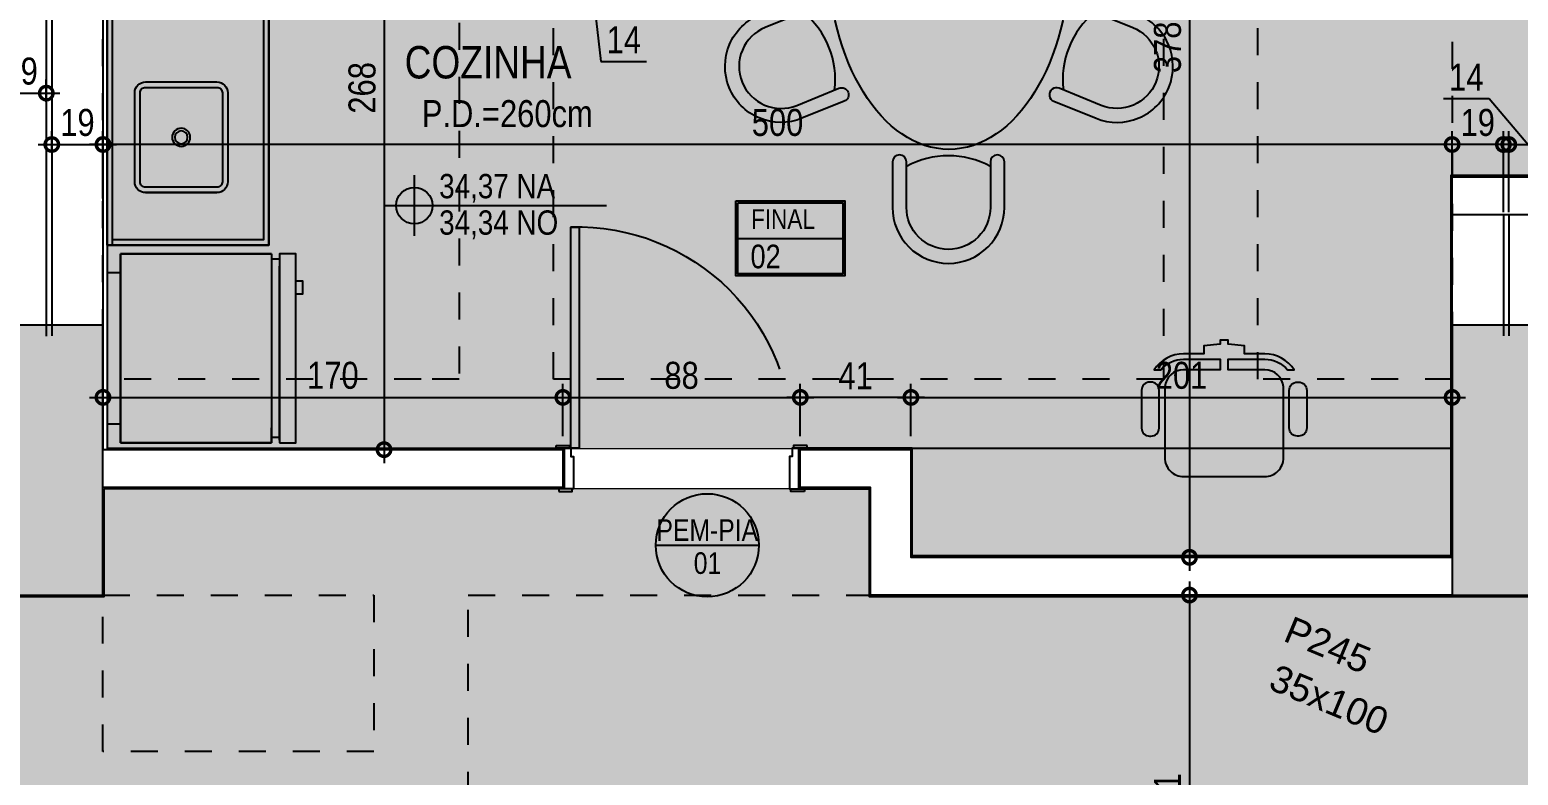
# Model space of a CAD drawing. Header units: metres. Extents: x -41 to 570, y -54 to 184.
# Drawn here: x -25.57 to -20.05, y -3.12 to -0.36 of the extents above; entities that cross this region are included whole.
import ezdxf
from ezdxf.enums import TextEntityAlignment as Align

# ---------------------------------------------------------------- set-up
doc = ezdxf.new("R2010")
doc.units = ezdxf.units.M
doc.linetypes.add('DASHEDX2', pattern=[1.5, 1, -0.5])
doc.linetypes.add('PUC$0$DASHEDX2', pattern=[1.5, 1, -0.5])
for name, color, linetype in [('1', 232, 'DASHEDX2'), ('12', 232, 'Continuous'), ('4', 2, 'Continuous'), ('9', 232, 'Continuous'), ('ARQ-DIM', 2, 'Continuous'), ('ARQ-SIM', 1, 'Continuous'), ('ARQ-TXT', 2, 'Continuous'), ('PUC$0$ARQ-ALV ACAB', 4, 'Continuous'), ('PUC$0$ARQ-ALV OSSO', 5, 'Continuous'), ('PUC$0$ARQ-CAX @ 1', 1, 'Continuous'), ('PUC$0$ARQ-HID', 7, 'Continuous'), ('PUC$0$ARQ-MOB', 7, 'Continuous'), ('PUC$0$ARQ-PRJ', 7, 'PUC$0$DASHEDX2')]:
    doc.layers.add(name, color=color, linetype=linetype)
doc.layers.add('PUC$0$ARQ-FORRO', color=9, linetype='Continuous', lineweight=5)
doc.styles.add('Adesa', font='ARIALN.TTF')
doc.styles.get("Standard").update_dxf_attribs({"font": 'arial.ttf'})
doc.dimstyles.new('ADESA 1-0050', dxfattribs={"dimtxt": 0.1, "dimasz": 0.1, "dimexe": 0.05, "dimexo": 0.05, "dimgap": 0.03, "dimtad": 1, "dimdec": 1, "dimlfac": 100, "dimzin": 12, "dimtxsty": 'Adesa', "dimblk": 'DOTSMALL', "dimcen": 1, "dimdle": 0.05, "dimclrd": 1, "dimclre": 1, "dimclrt": 256, "dimazin": 3, "dimtm": 1e-09, "dimtfac": 1, "dimtdec": 1, "dimtmove": 1, "dimatfit": 0, "dimldrblk": 'DOTSMALL', "dimfxl": 0.8, "dimtvp": 2, "dimtolj": 1, "dimtzin": 0, "dimarcsym": 0})

# ---------------------------------------------------------------- blocks, each defined once
blk = doc.blocks.new('PUC$0$00002ITA-AIT-PR-008-BSE-PLA-TIP-R00$0$Cuba 1')
blk.add_line((0.205, 0.305), (0.205, 0.04))
for points in [[(0.165, 0, 0.414214), (0.205, 0.04), (0.205, 0.305, 0.414214), (0.165, 0.345), (-0.165, 0.345, 0.414214), (-0.205, 0.305), (-0.205, 0.04, 0.414214), (-0.165, 0)], [(-0.165, 0.02), (0.165, 0.02, 0.414214), (0.185, 0.04), (0.185, 0.305, 0.414214), (0.165, 0.325), (-0.165, 0.325, 0.414214), (-0.185, 0.305), (-0.185, 0.04, 0.414214)]]:
    blk.add_lwpolyline(points, format="xyb", close=True)
for radius in [0.0337, 0.0237]:
    blk.add_circle((0, 0.1725), radius)
blk = doc.blocks.new('*U3397')
at = {"linetype": 'Continuous'}
blk.add_lwpolyline([(0, 0), (0, 0.6), (-1.2, 0.6), (-1.2, 0)], dxfattribs=at)
at = {"lineweight": -2}
for points in [[(-1.2, 0), (-1.2, 0.6), (0, 0.6), (0, 0)], [(-1.18, 0.02), (-1.18, 0.58), (-0.02, 0.58), (-0.02, 0.02)], [(0, 0.02), (-1.2, 0.02)], [(0, 0), (-1.2, 0)]]:
    blk.add_lwpolyline(points, dxfattribs=at)
at = {"lineweight": -2, "extrusion": (0, 0, -1), "zscale": -1, "rotation": 180}
blk.add_blockref('PUC$0$00002ITA-AIT-PR-008-BSE-PLA-TIP-R00$0$Cuba 1', (0.4, 0.4475), dxfattribs=at)
blk = doc.blocks.new('*U3358')
for points in [[(-0.045, 0.01), (0.005, 0.01), (0.005, 0), (-0.045, 0)], [(0.865, 0.01), (0.815, 0.01), (0.815, 0), (0.865, 0)], [(-0.055, -0.16), (-0.005, -0.16), (-0.005, -0.15), (-0.055, -0.15)], [(0, -0.15), (0, -0.97), (0.03, -0.97), (0.03, -0.15)], [(0.875, -0.16), (0.825, -0.16), (0.825, -0.15), (0.875, -0.15)]]:
    blk.add_lwpolyline(points, close=True)
for points in [[(-0.04, -0.15), (0, -0.15), (0, -0.12), (0.01, -0.12), (0.01, 0), (-0.025, 0), (-0.025, -0.15)], [(0.86, -0.15), (0.82, -0.15), (0.82, -0.12), (0.81, -0.12), (0.81, 0), (0.845, 0), (0.845, -0.15)]]:
    blk.add_lwpolyline(points)
at = {"layer": 'PUC$0$ARQ-PRJ'}
blk.add_arc((0.0237, -0.1737), 0.7967, 268.2986, 1.7014, dxfattribs=at)
blk = doc.blocks.new('PUC$0$pl apto tipo 2 puc')
at = {"layer": 'PUC$0$ARQ-ALV ACAB'}
for points in [[(-25.2938, 0.7661), (-25.2938, -1.905), (-23.5994, -1.905), (-23.5994, -2.055), (-23.6694, -2.055)], [(-19.9039, -0.8945), (-20.3138, -0.8945), (-20.3139, -2.3039), (-22.3095, -2.3039), (-22.3094, -1.905), (-22.4644, -1.905), (-22.7294, -1.905), (-22.7294, -2.055), (-22.4694, -2.055), (-22.4695, -2.4538), (-14.9587, -2.4538)]]:
    blk.add_lwpolyline(points, dxfattribs=at)
at = {"layer": 'PUC$0$ARQ-ALV OSSO'}
for points in [[(-24.6509, 2.8604), (-25.3088, 2.8604), (-25.3088, -1.91), (-23.6044, -1.91), (-23.6044, -2.05), (-25.3088, -2.05)], [(-25.4988, 2.0012), (-25.4983, -1.4888)], [(-20.3089, -2.4488), (-22.4645, -2.4488), (-22.4644, -2.05), (-22.7244, -2.05), (-22.7244, -1.91), (-22.4644, -1.91), (-22.3144, -1.91), (-22.3145, -2.3089), (-20.3089, -2.3089), (-20.3088, -0.8995), (-19.9089, -0.8995), (-19.9089, -1.0395), (-19.9588, -1.0395), (-19.9585, -2.3089), (-18.0497, -2.3089), (-18.05, -1.0391), (-19.2289, -1.0395), (-19.2289, -0.8995), (-17.5091, -0.8995), (-17.5091, -0.8495), (-17.3691, -0.8495), (-17.3691, -0.8995), (-17.0291, -0.8995), (-17.029, -1.0391)], [(-20.1188, -1.0395), (-20.1188, -1.4888)], [(-20.0988, -1.0395), (-20.0988, -1.4888)]]:
    blk.add_lwpolyline(points, dxfattribs=at)
at = {"layer": 'PUC$0$ARQ-ALV OSSO', "elevation": 0}
blk.add_lwpolyline([(-19.9588, -1.0395), (-20.3088, -1.0395)], dxfattribs=at)
at = {"layer": 'PUC$0$ARQ-CAX @ 1', "xscale": -1, "rotation": 180}
blk.add_blockref('*U3358', (-23.5744, -2.055), dxfattribs=at)
at = {"layer": 'PUC$0$ARQ-HID', "extrusion": (0, 0, -1), "xscale": -1.000000000000006, "zscale": -1.000000000000006, "rotation": 90}
blk.add_blockref('*U3397', (25.2938, -1.1525), dxfattribs=at)
blk = doc.blocks.new('PUC$0$planta tipo 5 puc')
at = {"layer": 'PUC$0$ARQ-ALV OSSO', "elevation": 0}
blk.add_lwpolyline([(-36.0317, 2), (-36.0317, -1.49)], dxfattribs=at)
blk = doc.blocks.new('PUC$0$mobiliariop35')
for points in [[(-0.1534, 0.9402, -0.414214), (0.0019, 1.0956), (0.0022, 1.0956, -0.414214), (0.1576, 0.9402), (0.1576, 0.7714, 1), (0.2094, 0.7714), (0.2094, 0.9402, 0.414214), (0.0022, 1.1474), (0.0019, 1.1474, 0.414214), (-0.2052, 0.9402), (-0.2052, 0.7714, 1), (-0.1534, 0.7714)], [(-0.6809, 0.2737, -0.414214), (-0.7668, 0.476), (-0.7666, 0.4762, -0.414214), (-0.5644, 0.5621), (-0.4078, 0.4988, 1), (-0.3884, 0.5468), (-0.545, 0.6101, 0.414214), (-0.8147, 0.4956), (-0.8148, 0.4954, 0.414214), (-0.7003, 0.2257), (-0.5437, 0.1624, 1), (-0.5243, 0.2105)], [(0.6809, 0.2737, 0.414214), (0.7668, 0.476), (0.7666, 0.4762, 0.414214), (0.5644, 0.5621), (0.4078, 0.4988, -1), (0.3884, 0.5468), (0.545, 0.6101, -0.414214), (0.8147, 0.4956), (0.8148, 0.4954, -0.414214), (0.7003, 0.2257), (0.5437, 0.1624, -1), (0.5243, 0.2105)], [(-0.6809, -0.2737, 0.414214), (-0.7668, -0.476), (-0.7666, -0.4762, 0.414214), (-0.5644, -0.5621), (-0.4078, -0.4988, -1), (-0.3884, -0.5468), (-0.545, -0.6101, -0.414214), (-0.8147, -0.4956), (-0.8148, -0.4954, -0.414214), (-0.7003, -0.2257), (-0.5437, -0.1624, -1), (-0.5243, -0.2105)], [(0.6809, -0.2737, -0.414214), (0.7668, -0.476), (0.7666, -0.4762, -0.414214), (0.5644, -0.5621), (0.4078, -0.4988, 1), (0.3884, -0.5468), (0.545, -0.6101, 0.414214), (0.8147, -0.4956), (0.8148, -0.4954, 0.414214), (0.7003, -0.2257), (0.5437, -0.1624, 1), (0.5243, -0.2105)], [(0.1392, -0.9597, -0.414214), (-0.0161, -1.1151), (-0.0164, -1.1151, -0.414214), (-0.1718, -0.9597), (-0.1718, -0.7909, 1), (-0.2236, -0.7909), (-0.2236, -0.9597, 0.414214), (-0.0164, -1.1669), (-0.0161, -1.1669, 0.414214), (0.191, -0.9597), (0.191, -0.7909, 1), (0.1392, -0.7909)]]:
    blk.add_lwpolyline(points, format="xyb", close=True)
for centre, start, end in [((0.0021, 1.0704), 241.1034, 298.8966), ((-0.7433, 0.4667), 309.1034, 6.8966), ((0.7433, 0.4667), 173.1034, 230.8966), ((-0.7433, -0.4667), 353.1034, 50.8966), ((0.7433, -0.4667), 129.1034, 186.8966), ((-0.0163, -1.0899), 61.1034, 118.8966)]:
    blk.add_arc(centre, 0.3218, start, end)
at = {"linetype": 'Continuous'}
blk.add_ellipse((0, 0), major_axis=(0, 0.725), ratio=0.619048, dxfattribs=at)
blk = doc.blocks.new('PUC$0$GELADEIRA')
for p, q in [((-0.0098, 0.7392), (-0.6547, 0.7392)), ((-0.055, 0.7391), (-0.0098, 0.7392)), ((-0.0098, 0.7392), (-0.055, 0.7391)), ((-0.7, 0.7092), (-0.7, 0.15)), ((-0.7, 0.7092), (0, 0.7092)), ((-0.7, 0.15), (-0.7, 0.7092)), ((-0.7, 0.15), (-0.7, 0.7092)), ((0, 0.7092), (-0.055, 0.7092)), ((-0.055, 0.7092), (0, 0.7092)), ((0, 0.15), (0, 0.7092)), ((0, 0.7092), (0, 0.15)), ((0, 0.7092), (0, 0.15)), ((-0.7, 0.15), (0, 0.15)), ((0, 0.15), (-0.7, 0.15)), ((0, 0.15), (-0.7, 0.15))]:
    blk.add_line(p, q)
blk.add_lwpolyline([(0, 0.7392), (0, 0.8), (-0.7, 0.8), (-0.7, 0.7392)], close=True)
for points in [[(-0.6, 0.8), (-0.6, 0.824), (-0.55, 0.824), (-0.55, 0.8)], [(-0.68, 0.7392), (-0.68, 0.7092)], [(-0.02, 0.7392), (-0.02, 0.7092)], [(-0.63, 0.15), (-0.63, 0.1), (-0.07, 0.1), (-0.07, 0.15)]]:
    blk.add_lwpolyline(points)
blk = doc.blocks.new('PUC$0$arq-cadeira giro')
at = {"linetype": 'Continuous'}
blk.add_lwpolyline([(-0.25, -0.3062), (-0.18, -0.3062, 0.414214), (-0.15, -0.2762), (-0.15, -0.2712, 0.414214), (-0.18, -0.2412), (-0.25, -0.2412), (-0.32, -0.2412, 0.414214), (-0.35, -0.2712), (-0.35, -0.2762, 0.414214), (-0.32, -0.3062)], format="xyb", close=True, dxfattribs=at)
at = {"layer": 'PUC$0$ARQ-MOB', "linetype": 'Continuous'}
for points in [[(-0.25, 0.3062), (-0.18, 0.3062, -0.414214), (-0.15, 0.2762), (-0.15, 0.2712, -0.414214), (-0.18, 0.2412), (-0.25, 0.2412), (-0.32, 0.2412, -0.414214), (-0.35, 0.2712), (-0.35, 0.2762, -0.414214), (-0.32, 0.3062)], [(-0.25, -0.3062), (-0.18, -0.3062, 0.414214), (-0.15, -0.2762), (-0.15, -0.2712, 0.414214), (-0.18, -0.2412), (-0.25, -0.2412), (-0.32, -0.2412, 0.414214), (-0.35, -0.2712), (-0.35, -0.2762, 0.414214), (-0.32, -0.3062)]]:
    blk.add_lwpolyline(points, format="xyb", close=True, dxfattribs=at)
at = {"layer": 'PUC$0$ARQ-MOB'}
blk.add_lwpolyline([(-0.5052, 0), (-0.5052, 0.0154), (-0.4902, 0.0154), (-0.4852, 0.0754), (-0.4552, 0.0754), (-0.4552, 0.1504, -0.255924), (-0.3952, 0.2599), (-0.3952, 0.2352, 0.223888), (-0.4352, 0.1504), (-0.4352, 0.0154), (-0.3952, 0.0154), (-0.3952, 0.1504, -0.39825), (-0.3325, 0.22), (-0.07, 0.22, -0.414214), (0, 0.15), (0, 0), (0, -0.15, -0.414214), (-0.07, -0.22), (-0.3325, -0.22, -0.39825), (-0.3952, -0.1504), (-0.3952, -0.0154), (-0.4352, -0.0154), (-0.4352, -0.1504, 0.223888), (-0.3952, -0.2352), (-0.3952, -0.2599, -0.255924), (-0.4552, -0.1504), (-0.4552, -0.0754), (-0.4852, -0.0754), (-0.4902, -0.0154), (-0.5052, -0.0154)], format="xyb", close=True, dxfattribs=at)
blk = doc.blocks.new('PUC$0$layout puc 4')
at = {"layer": 'PUC$0$ARQ-MOB'}
blk.add_lwpolyline([(14.75, 5.1601), (16.7456, 5.1601), (16.7456, 4.7612), (14.75, 4.7612)], close=True, dxfattribs=at)
at = {"layer": 'PUC$0$ARQ-MOB', "ltscale": 0.5, "xscale": -1, "rotation": 270}
blk.add_blockref('PUC$0$arq-cadeira giro', (15.5898, 4.8661, 0.0226), dxfattribs=at)
at = {"layer": 'PUC$0$ARQ-MOB', "rotation": 90}
blk.add_blockref('PUC$0$GELADEIRA', (19.83, 4.7406), dxfattribs=at)
at = {"layer": 'PUC$0$ARQ-MOB'}
blk.add_blockref('PUC$0$mobiliariop35', (16.6096, 2.9284), dxfattribs=at)
blk = doc.blocks.new('PUC$0$forro area comum')
at = {"layer": 'PUC$0$ARQ-FORRO'}
h = blk.add_hatch(color=256, dxfattribs=at)
h.dxf.hatch_style = 1
h.paths.add_polyline_path([(11.6882, 2.455), (11.6882, 2.0562), (14.5982, 2.0547), (14.5982, 2.455), (22.4606, 2.455), (22.4606, 2.0562), (25.295, 2.056), (25.295, 2.4552), (26.4562, 2.4546), (26.4563, 3.9549), (5.17, 3.9599), (5.0963, 3.9584), (3.8246, 3.96), (3.825, 9.24), (2.3202, 9.2404), (2.3201, 3.955), (-1.06, 3.955), (-1.06, 4.3049), (-0.355, 4.305), (-0.355, 4.5591), (-0.2032, 4.5606), (-0.2032, 8.4256), (-4.865, 8.4256), (-4.865, 4.9649), (-4.6551, 4.9649), (-4.655, 4.1049), (-3.945, 4.1049), (-3.945, 3.9549), (-11.1863, 3.9549), (-11.1863, 2.455), (-10.025, 2.455), (-10.025, 2.0558), (-7.1264, 2.0558), (-7.1264, 2.455)])
at = {"layer": 'PUC$0$ARQ-FORRO', "elevation": 0}
blk.add_lwpolyline([(-7.1264, 2.455), (11.6882, 2.455), (11.6882, 2.0562), (14.5982, 2.0547), (14.5982, 2.455), (22.4606, 2.455), (22.4606, 2.0562), (25.295, 2.056), (25.295, 2.4552), (26.4562, 2.4546), (26.4563, 3.9549), (5.17, 3.9599), (5.0963, 3.9584), (3.8246, 3.96)], dxfattribs=at)
blk = doc.blocks.new('PUC$0$pl forro 4')
at = {"layer": 'PUC$0$ARQ-FORRO'}
h = blk.add_hatch(color=256, dxfattribs=at)
h.dxf.hatch_style = 1
h.paths.add_polyline_path([(2.5503, 0), (4.99, 0), (4.99, 1.39), (8.4506, 1.39), (8.4506, 3.0104), (8.6006, 3.0104), (8.6006, 2.0893), (10.33, 2.0893), (10.33, 4.7605), (7.3456, 4.7605), (7.3456, 5.1593), (5.35, 5.1593), (5.35, 3.7499), (2.5503, 3.7499)])
at = {"layer": 'PUC$0$ARQ-FORRO', "elevation": 0}
blk.add_lwpolyline([(2.5503, 0), (4.99, 0), (4.99, 1.39), (8.4506, 1.39), (8.4506, 3.0104), (8.6006, 3.0104), (8.6006, 2.0893), (10.33, 2.0893), (10.33, 4.7605), (7.3456, 4.7605), (7.3456, 5.1593), (5.35, 5.1593), (5.35, 3.7499), (2.5503, 3.7499)], close=True, dxfattribs=at)
blk = doc.blocks.new('PUC')
at = {"layer": 'PUC$0$ARQ-ALV ACAB', "elevation": 0}
for points in [[(25.705, 2.455), (25.3, 2.455), (25.295, 2.455), (25.295, 2.0562)], [(23.6606, 2.0562), (23.855, 2.0562)], [(23.855, 2.0562), (25.295, 2.0562)]]:
    blk.add_lwpolyline(points, dxfattribs=at)
at = {"layer": 'PUC$0$ARQ-ALV OSSO', "rotation": 180}
blk.add_blockref('PUC$0$pl apto tipo 2 puc', (-0.0088, 0.0012, 0), dxfattribs=at)
at = {"layer": 'PUC$0$ARQ-FORRO'}
for name, p in [('PUC$0$forro area comum', (0, 0)), ('PUC$0$pl forro 4', (14.955, -2.8542))]:
    blk.add_blockref(name, p, dxfattribs=at)
at = {"layer": 'PUC$0$ARQ-HID', "xscale": -1, "rotation": 180}
blk.add_blockref('PUC$0$planta tipo 5 puc', (61.5417, 0.0001, 0), dxfattribs=at)
at = {"layer": 'PUC$0$ARQ-MOB', "color": 6}
blk.add_blockref('PUC$0$layout puc 4', (5.555, -2.855, 0), dxfattribs=at)
blk = doc.blocks.new('NipAcOs')
at = {"layer": 'ARQ-SIM'}
h = blk.add_hatch(color=256, dxfattribs=at)
h.dxf.hatch_style = 1
h.paths.add_polyline_path([(0, 0.15, 0.414214), (-0.15, 0), (0, 0)])
h.paths.add_polyline_path([(0.15, 0), (0, 0), (0, -0.15, 0.414214)])
for p, q in [((0, -0.25), (0, 0.25)), ((-0.25, 0), (0.15, 0)), ((0.15, 0), (1.583, 0))]:
    blk.add_line(p, q, dxfattribs=at)
blk.add_circle((0, 0), 0.15, dxfattribs=at)
at = {"style": 'Adesa'}
for p in [(0.204, 0.06), (0.204, -0.24)]:
    blk.add_attdef('000,00', p, '', height=0.2, dxfattribs=at)
blk = doc.blocks.new('N AP')
for points in [[(0.3098, 0.5223), (0.8624, 0.5223), (0.8624, 0.1419), (0.3098, 0.1419)], [(0.3198, 0.5123), (0.8524, 0.5123), (0.8524, 0.1519), (0.3198, 0.1519)]]:
    blk.add_lwpolyline(points, close=True)
for points in [[(0.3198, 0.3321), (0.8524, 0.3321)], [(0.3198, 0.1519), (0.8524, 0.1519)]]:
    blk.add_lwpolyline(points)
at = {"insert": (0.3864, 0.4801), "char_height": 0.1, "attachment_point": 1, "style": 'Adesa'}
blk.add_mtext_dynamic_manual_height_columns('FINAL', width=0.3501, gutter_width=50, heights=[0], dxfattribs=at)
at = {"style": 'Adesa'}
blk.add_attdef('00', text='', height=0.1, dxfattribs=at).set_placement((0.5673, 0.171), align=Align.CENTER)
blk = doc.blocks.new('TIPO COTA$0$Chamada_planta')
at = {"layer": 'ARQ-SIM'}
blk.add_line((-1.273, 0), (1.273, 0), dxfattribs=at)
blk.add_circle((0, 0), 1.273, dxfattribs=at)
at = {"layer": 'ARQ-SIM', "color": 2, "style": 'Adesa'}
for tag, p in [('NUMERO', (0, 0.234)), ('C.D.', (0, -0.272))]:
    blk.add_attdef(tag, text='', height=0.5, dxfattribs=at).set_placement(p, align=Align.MIDDLE_CENTER)
blk = doc.blocks.new('_DotSmall')
at = {"color": 0, "linetype": 'ByBlock', "const_width": 0.5}
blk.add_lwpolyline([(-0.0625, 0, 1), (0.0625, 0, 1)], format="xyb", close=True, dxfattribs=at)
blk = doc.blocks.new('*D1490')
at = {"layer": 'ARQ-DIM', "color": 1, "lineweight": -2, "transparency": 16777216}
for p, q in [((-25.7, -0.6222), (-25.7, -0.5402)), ((-25.51, -0.6222), (-25.51, -0.5402)), ((-25.75, -0.5902), (-25.46, -0.5902))]:
    blk.add_line(p, q, dxfattribs=at)
at = {"layer": 'Defpoints', "color": 0, "transparency": 16777216}
for p in [(-25.51, -0.5902), (-25.7, -0.6722, 0), (-25.51, -0.6722, 0)]:
    blk.add_point(p, dxfattribs=at)
at = {"layer": 'ARQ-DIM', "color": 1, "lineweight": -2, "transparency": 16777216, "xscale": 0.1, "yscale": 0.1, "zscale": 0.1, "rotation": 180}
blk.add_blockref('_DotSmall', (-25.7, -0.5902), dxfattribs=at)
at = {"layer": 'ARQ-DIM', "color": 1, "lineweight": -2, "transparency": 16777216, "xscale": 0.1, "yscale": 0.1, "zscale": 0.1}
blk.add_blockref('_DotSmall', (-25.51, -0.5902), dxfattribs=at)
at = {"layer": 'ARQ-DIM', "transparency": 16777216, "insert": (-25.605, -0.5091), "char_height": 0.1, "attachment_point": 5, "style": 'Adesa'}
blk.add_mtext('\\A1;19', dxfattribs=at)
blk = doc.blocks.new('*D1491')
at = {"layer": 'ARQ-DIM', "color": 1, "lineweight": -2, "transparency": 16777216}
for p, q in [((-25.4896, -0.8118), (-25.4896, -0.7305)), ((-25.2994, -0.8118), (-25.2994, -0.7305)), ((-25.5396, -0.7805), (-25.2494, -0.7805))]:
    blk.add_line(p, q, dxfattribs=at)
at = {"layer": 'Defpoints', "color": 0, "transparency": 16777216}
for p in [(-25.2994, -0.7805), (-25.4896, -0.8618, 0), (-25.2994, -0.8618, 0)]:
    blk.add_point(p, dxfattribs=at)
at = {"layer": 'ARQ-DIM', "color": 1, "lineweight": -2, "transparency": 16777216, "xscale": 0.1, "yscale": 0.1, "zscale": 0.1, "rotation": 180}
blk.add_blockref('_DotSmall', (-25.4896, -0.7805), dxfattribs=at)
at = {"layer": 'ARQ-DIM', "color": 1, "lineweight": -2, "transparency": 16777216, "xscale": 0.1, "yscale": 0.1, "zscale": 0.1}
blk.add_blockref('_DotSmall', (-25.2994, -0.7805), dxfattribs=at)
at = {"layer": 'ARQ-DIM', "transparency": 16777216, "insert": (-25.3945, -0.6994), "char_height": 0.1, "attachment_point": 5, "style": 'Adesa'}
blk.add_mtext('\\A1;19', dxfattribs=at)
blk = doc.blocks.new('*D1533')
at = {"layer": 'ARQ-DIM', "color": 1, "lineweight": -2, "transparency": 16777216}
for p, q in [((-20.1627, -0.6112), (-20.3321, -0.6112)), ((-20.02, -0.7805), (-20.1627, -0.6112)), ((-20.09, -1.0307), (-20.09, -0.7305)), ((-19.95, -0.8907), (-19.95, -0.7305)), ((-20.09, -0.7805), (-20.19, -0.7805)), ((-20.09, -0.7805), (-19.95, -0.7805)), ((-20.09, -0.7805), (-19.95, -0.7805)), ((-19.95, -0.7805), (-19.85, -0.7805))]:
    blk.add_line(p, q, dxfattribs=at)
at = {"layer": 'Defpoints', "color": 0, "transparency": 16777216}
for p in [(-19.95, -0.7805), (-19.95, -0.9407, 0), (-20.09, -1.0807, 0)]:
    blk.add_point(p, dxfattribs=at)
at = {"layer": 'ARQ-DIM', "color": 1, "lineweight": -2, "transparency": 16777216, "xscale": 0.1, "yscale": 0.1, "zscale": 0.1}
blk.add_blockref('_DotSmall', (-20.09, -0.7805), dxfattribs=at)
at = {"layer": 'ARQ-DIM', "color": 1, "lineweight": -2, "transparency": 16777216, "xscale": 0.1, "yscale": 0.1, "zscale": 0.1, "rotation": 180}
blk.add_blockref('_DotSmall', (-19.95, -0.7805), dxfattribs=at)
at = {"layer": 'ARQ-DIM', "transparency": 16777216, "insert": (-20.2474, -0.5309), "char_height": 0.1, "attachment_point": 5, "style": 'Adesa'}
blk.add_mtext('\\A1;14', dxfattribs=at)
blk = doc.blocks.new('*D1534')
at = {"layer": 'ARQ-DIM', "color": 1, "lineweight": -2, "transparency": 16777216}
for p, q in [((-20.3, -1.0307), (-20.3, -0.7305)), ((-20.11, -1.0307), (-20.11, -0.7305)), ((-20.06, -0.7805), (-20.35, -0.7805))]:
    blk.add_line(p, q, dxfattribs=at)
at = {"layer": 'Defpoints', "color": 0, "transparency": 16777216}
for p in [(-20.3, -0.7805), (-20.3, -1.0807, 0), (-20.11, -1.0807, 0)]:
    blk.add_point(p, dxfattribs=at)
at = {"layer": 'ARQ-DIM', "color": 1, "lineweight": -2, "transparency": 16777216, "xscale": 0.1, "yscale": 0.1, "zscale": 0.1, "rotation": 180}
blk.add_blockref('_DotSmall', (-20.3, -0.7805), dxfattribs=at)
at = {"layer": 'ARQ-DIM', "color": 1, "lineweight": -2, "transparency": 16777216, "xscale": 0.1, "yscale": 0.1, "zscale": 0.1}
blk.add_blockref('_DotSmall', (-20.11, -0.7805), dxfattribs=at)
at = {"layer": 'ARQ-DIM', "transparency": 16777216, "insert": (-20.205, -0.6994), "char_height": 0.1, "attachment_point": 5, "style": 'Adesa'}
blk.add_mtext('\\A1;19', dxfattribs=at)
blk = doc.blocks.new('*D1535')
at = {"layer": 'ARQ-DIM', "color": 1, "lineweight": -2, "transparency": 16777216}
for p, q in [((-25.3, -0.9807), (-25.3, -0.7305)), ((-20.3, -1.0307), (-20.3, -0.7305)), ((-20.25, -0.7805), (-25.35, -0.7805))]:
    blk.add_line(p, q, dxfattribs=at)
at = {"layer": 'Defpoints', "color": 0, "transparency": 16777216}
for p in [(-25.3, -0.7805), (-25.3, -1.0307, 0), (-20.3, -1.0807, 0)]:
    blk.add_point(p, dxfattribs=at)
at = {"layer": 'ARQ-DIM', "color": 1, "lineweight": -2, "transparency": 16777216, "xscale": 0.1, "yscale": 0.1, "zscale": 0.1, "rotation": 180}
blk.add_blockref('_DotSmall', (-25.3, -0.7805), dxfattribs=at)
at = {"layer": 'ARQ-DIM', "color": 1, "lineweight": -2, "transparency": 16777216, "xscale": 0.1, "yscale": 0.1, "zscale": 0.1}
blk.add_blockref('_DotSmall', (-20.3, -0.7805), dxfattribs=at)
at = {"layer": 'ARQ-DIM', "transparency": 16777216, "insert": (-22.8, -0.6994), "char_height": 0.1, "attachment_point": 5, "style": 'Adesa'}
blk.add_mtext('\\A1;500', dxfattribs=at)
blk = doc.blocks.new('*D1547')
at = {"layer": 'ARQ-DIM', "color": 1, "lineweight": -2, "transparency": 16777216}
for p, q in [((-23.5506, -0.2012), (-23.5506, -0.297)), ((-23.4106, -0.2012), (-23.4106, -0.297)), ((-23.6006, -0.247), (-23.3606, -0.247)), ((-23.4806, -0.247), (-23.4545, -0.4724)), ((-23.4545, -0.4724), (-23.2851, -0.4724))]:
    blk.add_line(p, q, dxfattribs=at)
at = {"layer": 'Defpoints', "color": 0, "transparency": 16777216}
for p in [(-23.5506, -0.1512, 0), (-23.4106, -0.1512, 0), (-23.4106, -0.247)]:
    blk.add_point(p, dxfattribs=at)
at = {"layer": 'ARQ-DIM', "color": 1, "lineweight": -2, "transparency": 16777216, "xscale": 0.1, "yscale": 0.1, "zscale": 0.1, "rotation": 180}
blk.add_blockref('_DotSmall', (-23.5506, -0.247), dxfattribs=at)
at = {"layer": 'ARQ-DIM', "color": 1, "lineweight": -2, "transparency": 16777216, "xscale": 0.1, "yscale": 0.1, "zscale": 0.1}
blk.add_blockref('_DotSmall', (-23.4106, -0.247), dxfattribs=at)
at = {"layer": 'ARQ-DIM', "transparency": 16777216, "insert": (-23.3698, -0.3922), "char_height": 0.1, "attachment_point": 5, "style": 'Adesa'}
blk.add_mtext('\\A1;14', dxfattribs=at)
blk = doc.blocks.new('*D1551')
at = {"layer": 'ARQ-DIM', "color": 1, "lineweight": -2, "transparency": 16777216}
for p, q in [((-24.2584, 0.8199), (-24.2584, -1.9612)), ((-24.4912, 0.7699), (-24.2084, 0.7699)), ((-24.4912, -1.9112), (-24.2084, -1.9112))]:
    blk.add_line(p, q, dxfattribs=at)
at = {"layer": 'Defpoints', "color": 0, "transparency": 16777216}
for p in [(-24.5412, 0.7699, 0), (-24.5412, -1.9112, 0), (-24.2584, -1.9112)]:
    blk.add_point(p, dxfattribs=at)
at = {"layer": 'ARQ-DIM', "color": 1, "lineweight": -2, "transparency": 16777216, "xscale": 0.1, "yscale": 0.1, "zscale": 0.1}
for p, rotation in [((-24.2584, 0.7699), 90), ((-24.2584, -1.9112), 270)]:
    blk.add_blockref('_DotSmall', p, dxfattribs=dict(at, rotation=rotation))
at = {"layer": 'ARQ-DIM', "transparency": 16777216, "insert": (-24.3394, -0.5707), "char_height": 0.1, "attachment_point": 5, "rotation": 90, "style": 'Adesa'}
blk.add_mtext('\\A1;268', dxfattribs=at)
blk = doc.blocks.new('*D1556')
at = {"layer": 'ARQ-DIM', "color": 1, "lineweight": -2, "transparency": 16777216}
for p, q in [((-21.2733, 1.5192), (-21.2733, -2.3601)), ((-21.1406, 1.4692), (-21.3233, 1.4692)), ((-21.1512, -2.3101), (-21.3233, -2.3101))]:
    blk.add_line(p, q, dxfattribs=at)
at = {"layer": 'Defpoints', "color": 0, "transparency": 16777216}
for p in [(-21.0906, 1.4692, 0), (-21.2733, -2.3101), (-21.1012, -2.3101, 0)]:
    blk.add_point(p, dxfattribs=at)
at = {"layer": 'ARQ-DIM', "color": 1, "lineweight": -2, "transparency": 16777216, "xscale": 0.1, "yscale": 0.1, "zscale": 0.1}
for p, rotation in [((-21.2733, 1.4692), 90), ((-21.2733, -2.3101), 270)]:
    blk.add_blockref('_DotSmall', p, dxfattribs=dict(at, rotation=rotation))
at = {"layer": 'ARQ-DIM', "transparency": 16777216, "insert": (-21.3544, -0.4204), "char_height": 0.1, "attachment_point": 5, "rotation": 90, "style": 'Adesa'}
blk.add_mtext('\\A1;378', dxfattribs=at)
blk = doc.blocks.new('*D1559')
at = {"layer": 'ARQ-DIM', "color": 1, "lineweight": -2, "transparency": 16777216}
for p, q in [((-25.3, -1.8612), (-25.3, -1.6675)), ((-23.5956, -1.8612), (-23.5956, -1.6675)), ((-25.35, -1.7175), (-23.5456, -1.7175))]:
    blk.add_line(p, q, dxfattribs=at)
at = {"layer": 'Defpoints', "color": 0, "transparency": 16777216}
for p in [(-23.5956, -1.7175), (-25.3, -1.9112, 0), (-23.5956, -1.9112, 0)]:
    blk.add_point(p, dxfattribs=at)
at = {"layer": 'ARQ-DIM', "color": 1, "lineweight": -2, "transparency": 16777216, "xscale": 0.1, "yscale": 0.1, "zscale": 0.1, "rotation": 180}
blk.add_blockref('_DotSmall', (-25.3, -1.7175), dxfattribs=at)
at = {"layer": 'ARQ-DIM', "color": 1, "lineweight": -2, "transparency": 16777216, "xscale": 0.1, "yscale": 0.1, "zscale": 0.1}
blk.add_blockref('_DotSmall', (-23.5956, -1.7175), dxfattribs=at)
at = {"layer": 'ARQ-DIM', "transparency": 16777216, "insert": (-24.4478, -1.6364), "char_height": 0.1, "attachment_point": 5, "style": 'Adesa'}
blk.add_mtext('\\A1;170', dxfattribs=at)
blk = doc.blocks.new('*D1560')
at = {"layer": 'ARQ-DIM', "color": 1, "lineweight": -2, "transparency": 16777216}
for p, q in [((-23.5956, -1.8612), (-23.5956, -1.6675)), ((-22.7156, -1.8612), (-22.7156, -1.6675)), ((-23.6456, -1.7175), (-22.6656, -1.7175))]:
    blk.add_line(p, q, dxfattribs=at)
at = {"layer": 'Defpoints', "color": 0, "transparency": 16777216}
for p in [(-22.7156, -1.7175), (-23.5956, -1.9112, 0), (-22.7156, -1.9112, 0)]:
    blk.add_point(p, dxfattribs=at)
at = {"layer": 'ARQ-DIM', "color": 1, "lineweight": -2, "transparency": 16777216, "xscale": 0.1, "yscale": 0.1, "zscale": 0.1, "rotation": 180}
blk.add_blockref('_DotSmall', (-23.5956, -1.7175), dxfattribs=at)
at = {"layer": 'ARQ-DIM', "color": 1, "lineweight": -2, "transparency": 16777216, "xscale": 0.1, "yscale": 0.1, "zscale": 0.1}
blk.add_blockref('_DotSmall', (-22.7156, -1.7175), dxfattribs=at)
at = {"layer": 'ARQ-DIM', "transparency": 16777216, "insert": (-23.1556, -1.6364), "char_height": 0.1, "attachment_point": 5, "style": 'Adesa'}
blk.add_mtext('\\A1;88', dxfattribs=at)
blk = doc.blocks.new('*D1561')
at = {"layer": 'ARQ-DIM', "color": 1, "lineweight": -2, "transparency": 16777216}
for p, q in [((-22.7156, -1.8612), (-22.7156, -1.6675)), ((-22.3056, -1.8612), (-22.3056, -1.6675)), ((-22.2556, -1.7175), (-22.7656, -1.7175))]:
    blk.add_line(p, q, dxfattribs=at)
at = {"layer": 'Defpoints', "color": 0, "transparency": 16777216}
for p in [(-22.7156, -1.7175), (-22.7156, -1.9112, 0), (-22.3056, -1.9112, 0)]:
    blk.add_point(p, dxfattribs=at)
at = {"layer": 'ARQ-DIM', "color": 1, "lineweight": -2, "transparency": 16777216, "xscale": 0.1, "yscale": 0.1, "zscale": 0.1, "rotation": 180}
blk.add_blockref('_DotSmall', (-22.7156, -1.7175), dxfattribs=at)
at = {"layer": 'ARQ-DIM', "color": 1, "lineweight": -2, "transparency": 16777216, "xscale": 0.1, "yscale": 0.1, "zscale": 0.1}
blk.add_blockref('_DotSmall', (-22.3056, -1.7175), dxfattribs=at)
at = {"layer": 'ARQ-DIM', "transparency": 16777216, "insert": (-22.5106, -1.6373), "char_height": 0.1, "attachment_point": 5, "style": 'Adesa'}
blk.add_mtext('\\A1;41', dxfattribs=at)
blk = doc.blocks.new('*D1562')
at = {"layer": 'ARQ-DIM', "color": 1, "lineweight": -2, "transparency": 16777216}
for p, q in [((-22.3056, -1.8612), (-22.3056, -1.6675)), ((-20.3, -1.8612), (-20.3, -1.6675)), ((-22.3556, -1.7175), (-20.25, -1.7175))]:
    blk.add_line(p, q, dxfattribs=at)
at = {"layer": 'Defpoints', "color": 0, "transparency": 16777216}
for p in [(-20.3, -1.7175), (-22.3056, -1.9112, 0), (-20.3, -1.9112, 0)]:
    blk.add_point(p, dxfattribs=at)
at = {"layer": 'ARQ-DIM', "color": 1, "lineweight": -2, "transparency": 16777216, "xscale": 0.1, "yscale": 0.1, "zscale": 0.1, "rotation": 180}
blk.add_blockref('_DotSmall', (-22.3056, -1.7175), dxfattribs=at)
at = {"layer": 'ARQ-DIM', "color": 1, "lineweight": -2, "transparency": 16777216, "xscale": 0.1, "yscale": 0.1, "zscale": 0.1}
blk.add_blockref('_DotSmall', (-20.3, -1.7175), dxfattribs=at)
at = {"layer": 'ARQ-DIM', "transparency": 16777216, "insert": (-21.3028, -1.6364), "char_height": 0.1, "attachment_point": 5, "style": 'Adesa'}
blk.add_mtext('\\A1;201', dxfattribs=at)
blk = doc.blocks.new('*D1687')
at = {"layer": 'ARQ-DIM', "color": 1, "lineweight": -2, "transparency": 16777216}
for p, q in [((-21.2733, -2.4), (-21.2733, -4.0099)), ((-21.359, -2.45), (-21.2233, -2.45)), ((-21.359, -3.9599), (-21.2233, -3.9599))]:
    blk.add_line(p, q, dxfattribs=at)
at = {"layer": 'Defpoints', "color": 0, "transparency": 16777216}
for p in [(-21.409, -2.45), (-21.409, -3.9599), (-21.2733, -3.9599)]:
    blk.add_point(p, dxfattribs=at)
at = {"layer": 'ARQ-DIM', "color": 1, "lineweight": -2, "transparency": 16777216, "xscale": 0.1, "yscale": 0.1, "zscale": 0.1}
for p, rotation in [((-21.2733, -2.45), 90), ((-21.2733, -3.9599), 270)]:
    blk.add_blockref('_DotSmall', p, dxfattribs=dict(at, rotation=rotation))
at = {"layer": 'ARQ-DIM', "transparency": 16777216, "insert": (-21.3544, -3.205), "char_height": 0.1, "attachment_point": 5, "rotation": 90, "style": 'Adesa'}
blk.add_mtext('\\A1;151', dxfattribs=at)
blk = doc.blocks.new('est-lo-08-6sa-r00')
at = {"layer": '4'}
h = blk.add_hatch(color=8, dxfattribs=at)
h.dxf.hatch_style = 1
h.paths.add_polyline_path([(72.453596, -775.948263), (89.987707, -768.630138), (31.827874, -629.280097), (14.293763, -636.598222)], flags=17)
h.paths.add_polyline_path([(-113.904934, -1069.376461), (37.44213, -1006.209491), (30.123852, -988.675012), (-103.689101, -1044.523858), (-278.930329, -624.648636), (-286.248454, -607.114525), (-286.248475, -607.114534), (-307.05579, -557.260535), (-324.58988, -564.57865)])
h.paths.add_polyline_path([(-3206.956631, -1758.910157), (-3258.953832, -1634.325684), (-3291.25351, -1647.80644), (-3239.256309, -1772.390913)])
h.paths.add_polyline_path([(-2993.189754, -2271.092218), (-3020.151167, -2206.492821), (-3034.916841, -2212.655496), (-3140.452498, -1959.793707), (-3125.686931, -1953.631076), (-3148.796798, -1898.260198), (-3181.096477, -1911.740954), (-3025.489432, -2284.572974)])
h.paths.add_polyline_path([(-2947.092821, -1013.293024), (-2914.793142, -999.812268), (-2953.309588, -907.527473), (-2985.609266, -921.008229)])
h.paths.add_polyline_path([(-2727.356492, -1539.777801), (-2695.056814, -1526.297045), (-2733.573259, -1434.01225), (-2765.872938, -1447.493006)])
h.paths.add_polyline_path([(2122.48851, 465.414809), (2070.491309, 589.999283), (2038.191631, 576.518527), (2090.188832, 451.934053)])
h.paths.add_polyline_path([(2012.331384, 729.349548), (1857.495359, 1100.334221), (1825.19568, 1086.853465), (1852.1572, 1022.254111), (1866.922767, 1028.416743), (1971.687405, 777.4023), (1956.921838, 771.239669), (1980.031705, 715.868792)])
h.paths.add_polyline_path([(2336.253806, -46.763456), (2180.644029, 326.07511), (2148.34435, 312.594354), (2171.454218, 257.223477), (2186.219785, 263.386109), (2291.758175, 10.517772), (2276.992608, 4.355141), (2303.954128, -60.244212)])
h.paths.add_polyline_path([(-385.517235, -426.387329), (-595.433068, 76.567703), (-627.732746, 63.086948), (-600.771226, -1.512406), (-586.005659, 4.650226), (-426.161214, -378.334576), (-440.926781, -384.497208), (-417.816914, -439.868085)])
h.paths.add_polyline_path([(-83.249658, 290.335142), (-592.661728, 77.724364), (-382.747194, -425.227558), (-365.213083, -417.909434), (-567.809492, 67.508377), (-108.231212, 259.320275), (-7.318125, 17.534111), (-242.644353, -80.682824), (-140.96112, -324.314257), (-70.363251, -294.849176), (-77.681376, -277.315065), (-130.745133, -299.462021), (-217.792117, -90.898811), (0, 0), (87.04691, -208.563033), (33.983152, -230.709989), (41.301277, -248.2441), (126.664713, -212.616388), (103.554846, -157.245511), (88.789278, -163.408142), (-71.053705, 219.573157), (-56.288138, 225.735788)])
h.paths.add_polyline_path([(395.505667, -856.765828), (368.544148, -792.166475), (353.77858, -798.329106), (193.165052, -413.501599), (207.93062, -407.338968), (184.820752, -351.968091), (-61.579651, -454.806999), (-28.452664, -534.169213), (-10.918528, -526.85106), (-36.727415, -465.022986), (159.839199, -382.982958), (355.887864, -852.712473), (159.32125, -934.752501), (132.748402, -871.073625), (115.214297, -878.391765), (141.787139, -942.070626), (123.33018, -949.773915), (130.648305, -967.308026)])
h.paths.add_polyline_path([(-2506.849069, -2068.110104), (-2474.549391, -2054.629348), (-2513.065836, -1962.344553), (-2545.365515, -1975.825309)])
h.paths.add_polyline_path([(-2448.754924, -805.304224), (-2411.841008, -789.897642), (-2450.357453, -697.612846), (-2487.27137, -713.019428)])
h.paths.add_polyline_path([(-2277.356152, -1215.972989), (-2240.442235, -1200.566407), (-2278.958681, -1108.281611), (-2315.872597, -1123.688193)])
h.paths.add_polyline_path([(-2180.680405, -1447.606534), (-2143.766489, -1432.199951), (-2182.282934, -1339.915156), (-2219.196851, -1355.321738)])
h.paths.add_polyline_path([(-2008.511897, -1860.11957), (-1971.59798, -1844.712987), (-2010.114425, -1752.428192), (-2047.028342, -1767.834774)])
h.paths.add_polyline_path([(-1950.417031, -597.315415), (-1918.117353, -583.834659), (-1956.633798, -491.549864), (-1988.933477, -505.03062)])
h.paths.add_polyline_path([(-1779.018259, -1007.98418), (-1746.71858, -994.503424), (-1785.235026, -902.218629), (-1817.534704, -915.699385)])
h.paths.add_polyline_path([(-1682.342513, -1239.617725), (-1650.042834, -1226.136969), (-1688.559279, -1133.852174), (-1720.858958, -1147.33293)])
h.paths.add_polyline_path([(-1510.174004, -1652.130761), (-1477.874325, -1638.650005), (-1516.390771, -1546.36521), (-1548.690449, -1559.845966)])
h.paths.add_polyline_path([(-1456.693377, -391.252433), (-1424.393698, -377.771677), (-1462.910144, -285.486882), (-1495.209822, -298.967638)])
h.paths.add_polyline_path([(-1285.294604, -801.921198), (-1252.994926, -788.440442), (-1291.511371, -696.155647), (-1323.811049, -709.636403)])
h.paths.add_polyline_path([(-1188.618858, -1033.554743), (-1156.319179, -1020.073987), (-1194.835625, -927.789192), (-1227.135303, -941.269948)])
h.paths.add_polyline_path([(-1016.450349, -1446.067779), (-984.15067, -1432.587023), (-1022.667116, -1340.302228), (-1054.966794, -1353.782984)])
h.paths.add_polyline_path([(-962.969722, -185.189451), (-930.670043, -171.708695), (-969.186489, -79.4239), (-1001.486167, -92.904656)])
h.paths.add_polyline_path([(-791.570949, -595.858216), (-759.271271, -582.37746), (-797.787716, -490.092665), (-830.087394, -503.573421)])
h.paths.add_polyline_path([(-694.895203, -827.491761), (-662.595524, -814.011005), (-701.11197, -721.72621), (-733.411648, -735.206966)])
h.paths.add_polyline_path([(-522.726694, -1240.004797), (-490.427016, -1226.524041), (-528.943461, -1134.239246), (-561.243139, -1147.720002)])
h.paths.add_polyline_path([(1351.53574, 780.804163), (1383.835419, 794.284919), (1345.318973, 886.569714), (1313.019295, 873.088958)])
h.paths.add_polyline_path([(353.014255, 364.056225), (385.313934, 377.536981), (346.797488, 469.821776), (314.49781, 456.341021)])
h.paths.add_polyline_path([(848.583606, 570.889536), (885.497522, 586.296119), (846.981077, 678.580914), (810.067161, 663.174332)])
h.paths.add_polyline_path([(524.412013, -46.610109), (556.711692, -33.129353), (518.195247, 59.155442), (485.895568, 45.674686)])
h.paths.add_polyline_path([(1019.981364, 160.223202), (1056.895281, 175.629784), (1018.378835, 267.91458), (981.464919, 252.507997)])
h.paths.add_polyline_path([(621.088297, -278.244942), (653.387976, -264.764186), (614.87153, -172.479391), (582.571852, -185.960147)])
h.paths.add_polyline_path([(1116.657648, -71.411631), (1153.571565, -56.005049), (1115.055119, 36.279746), (1078.141203, 20.873164)])
h.paths.add_polyline_path([(1571.272069, 254.319386), (1603.571747, 267.800142), (1565.055302, 360.084937), (1532.755624, 346.604181)])
h.paths.add_polyline_path([(793.256806, -690.757979), (825.556485, -677.277223), (787.040039, -584.992428), (754.740361, -598.473183)])
h.paths.add_polyline_path([(1288.825976, -483.924234), (1325.739893, -468.517652), (1287.223447, -376.232856), (1250.309531, -391.639439)])
h.paths.add_polyline_path([(1791.777927, -274.009167), (1824.077605, -260.528411), (1785.56116, -168.243616), (1753.261481, -181.724371)])
h.paths.add_polyline_path([(-3349.413449, -1508.456443), (-3317.113664, -1494.975643), (-3340.223531, -1439.604766), (-3354.989097, -1445.767396), (-3459.75382, -1194.75275), (-3444.988254, -1188.590119), (-3471.949774, -1123.990766), (-3504.249559, -1137.471566)])
h.paths.add_polyline_path([(-359.658373, -579.215013), (-336.548603, -634.585903), (-321.782404, -628.423035), (-161.169457, -1013.250898), (-175.934676, -1019.413357), (-148.973267, -1084.012692), (-116.674634, -1070.532432), (-327.358782, -565.734293), (-359.65846, -579.215049)])
at = {"layer": '1'}
for p, q in [((-1876.27087, -961.885677), (-2000.901428, -663.272803)), ((-2026.460728, -692.903398), (-1908.570548, -975.366433)), ((-2117.133262, -1062.413215), (-2213.260326, -832.094264)), ((-2238.819632, -861.724861), (-2149.432947, -1075.893973)), ((-1809.831481, -934.1562), (-1876.27087, -961.885677)), ((-1908.570548, -975.366433), (-2117.133262, -1062.413215)), ((-2149.432947, -1075.893973), (-2162.475951, -1081.337666)), ((-2162.475951, -1081.337666), (-2271.255457, -1126.738426))]:
    blk.add_line(p, q, dxfattribs=at)
for points in [[(-1950.417031, -597.315415), (-1815.993339, -919.392461)], [(-2277.417316, -1111.974687), (-2360.642143, -912.569315)], [(-1874.650584, -1047.897328), (-1779.018259, -1007.98418)], [(-2115.512937, -1148.425147), (-1874.650478, -1047.897582)], [(-2086.433557, -1218.098882), (-2115.512937, -1148.425147)], [(-2240.442274, -1200.566315), (-2147.812607, -1161.905932)], [(-2147.812603, -1161.905931), (-2125.473613, -1215.429799)], [(-2218.10328, -1254.090182), (-2240.442237, -1200.566394)], [(-2125.473613, -1215.429799), (-2218.10328, -1254.090182)]]:
    blk.add_lwpolyline(points, dxfattribs=at)
at = {"layer": '4', "linetype": 'Continuous'}
for points in [[(-1779.018259, -1007.98418), (-1746.71858, -994.503424), (-1785.235026, -902.218629), (-1817.534704, -915.699385), (-1779.018259, -1007.98418)], [(-2277.356152, -1215.972989), (-2240.442235, -1200.566407), (-2278.958681, -1108.281611), (-2315.872597, -1123.688193), (-2277.356152, -1215.972989)]]:
    blk.add_lwpolyline(points, dxfattribs=at)
at = {"layer": '12', "linetype": 'Continuous'}
blk.add_text('35x100', height=9.975, dxfattribs=at).set_placement((-1829.0002, -1066.300697))
at = {"layer": '9', "linetype": 'Continuous'}
blk.add_text('P245', height=10, dxfattribs=at).set_placement((-1830.733701, -1047.763304))

msp = doc.modelspace()

# ---------------------------------------------------------------- block references
at = {"rotation": 180}
msp.add_blockref('PUC', (0, 0), dxfattribs=at)
at = {"linetype": 'Continuous', "xscale": 0.01, "yscale": 0.01, "zscale": 0.01, "rotation": 337.346050855639}
msp.add_blockref('est-lo-08-6sa-r00', (0, 0), dxfattribs=at)
at = {"layer": 'ARQ-SIM'}
ref = msp.add_blockref('NipAcOs', (-24.1459, -1.0067), dxfattribs=dict(at, xscale=0.45, yscale=0.45, zscale=0.45))
ref.add_attrib('000,00', '34,34 NO', (-24.0541, -1.1147), dxfattribs={"layer": '0', "color": 2, "height": 0.09, "style": 'Adesa'})
ref.add_attrib('000,00', '34,37 NA', (-24.0541, -0.9797), dxfattribs={"layer": '0', "color": 2, "height": 0.09, "style": 'Adesa'})
ref = msp.add_blockref('N AP', (-23.1805, -1.3706), dxfattribs=dict(at, xscale=0.73, yscale=0.73, zscale=0.73))
ref.add_attrib('00', '02', dxfattribs={"layer": '0', "height": 0.0876, "style": 'Adesa'}).set_placement((-22.8442, -1.2392), align=Align.CENTER)
ref = msp.add_blockref('TIPO COTA$0$Chamada_planta', (-23.0604, -2.2654), dxfattribs=dict(at, xscale=0.15, yscale=0.15, zscale=0.15))
ref.add_attrib('NUMERO', 'PEM-PIA', dxfattribs={"color": 2, "height": 0.08, "style": 'Adesa'}).set_placement((-23.0604, -2.2091), align=Align.MIDDLE_CENTER)
ref.add_attrib('C.D.', '01', dxfattribs={"color": 2, "height": 0.08, "style": 'Adesa'}).set_placement((-23.0596, -2.3315), align=Align.MIDDLE_CENTER)

# ---------------------------------------------------------------- texts
at = {"layer": 'ARQ-TXT', "style": 'Adesa'}
for s, height, p in [('COZINHA', 0.12, (-23.8727, -0.4756, 0)), ('P.D.=260cm', 0.1, (-23.8016, -0.666, 0))]:
    msp.add_text(s, height=height, dxfattribs=at).set_placement(p, align=Align.MIDDLE)

# ---------------------------------------------------------------- dimensions: what is measured, and where the dimension line sits
at = {"layer": 'ARQ-DIM'}
for base, p1, p2, picture, middle in [((-21.2733, -2.3101), (-21.0906, 1.4692, 0), (-21.1012, -2.3101, 0), '*D1556', (-21.3544, -0.4204)), ((-24.2584, -1.9112), (-24.5412, 0.7699, 0), (-24.5412, -1.9112, 0), '*D1551', (-24.3394, -0.5707)), ((-21.2733, -3.9599), (-21.409, -2.45), (-21.409, -3.9599), '*D1687', (-21.3544, -3.205))]:
    dim = msp.add_linear_dim(base=base, p1=p1, p2=p2, angle=90, dimstyle='ADESA 1-0050', override={"dimdec": 0}, dxfattribs=at)
    dim.commit()
    dim.dimension.update_dxf_attribs({"geometry": picture, "text_midpoint": middle})
for base, p1, p2, picture, middle in [((-23.4106, -0.247), (-23.5506, -0.1512, 0), (-23.4106, -0.1512, 0), '*D1547', (-23.4245, -0.4724)), ((-19.95, -0.7805), (-20.09, -1.0807, 0), (-19.95, -0.9407, 0), '*D1533', (-20.1927, -0.6112))]:
    dim = msp.add_linear_dim(base=base, p1=p1, p2=p2, dimstyle='ADESA 1-0050', dxfattribs=at)
    dim.commit()
    dim.dimension.update_dxf_attribs({"geometry": picture, "text_midpoint": middle, "dimtype": 160})
for base, p1, p2, picture, middle in [((-25.51, -0.5902, 0), (-25.7, -0.6722, 0), (-25.51, -0.6722, 0), '*D1490', (-25.605, -0.5091, 0)), ((-25.2994, -0.7805), (-25.4896, -0.8618, 0), (-25.2994, -0.8618, 0), '*D1491', (-25.3945, -0.6994)), ((-20.3, -0.7805), (-20.11, -1.0807, 0), (-20.3, -1.0807, 0), '*D1534', (-20.205, -0.6994)), ((-22.7156, -1.7175), (-23.5956, -1.9112, 0), (-22.7156, -1.9112, 0), '*D1560', (-23.1556, -1.6364)), ((-22.7156, -1.7175), (-22.3056, -1.9112, 0), (-22.7156, -1.9112, 0), '*D1561', (-22.5106, -1.6373))]:
    dim = msp.add_linear_dim(base=base, p1=p1, p2=p2, dimstyle='ADESA 1-0050', dxfattribs=at)
    dim.commit()
    dim.dimension.update_dxf_attribs({"geometry": picture, "text_midpoint": middle})
for base, p1, p2, picture, middle in [((-25.3, -0.7805), (-20.3, -1.0807, 0), (-25.3, -1.0307, 0), '*D1535', (-22.8, -0.6994)), ((-23.5956, -1.7175), (-25.3, -1.9112, 0), (-23.5956, -1.9112, 0), '*D1559', (-24.4478, -1.6364)), ((-20.3, -1.7175), (-22.3056, -1.9112, 0), (-20.3, -1.9112, 0), '*D1562', (-21.3028, -1.6364))]:
    dim = msp.add_linear_dim(base=base, p1=p1, p2=p2, dimstyle='ADESA 1-0050', override={"dimdec": 0}, dxfattribs=at)
    dim.commit()
    dim.dimension.update_dxf_attribs({"geometry": picture, "text_midpoint": middle})

doc.saveas('drawing.dxf')
